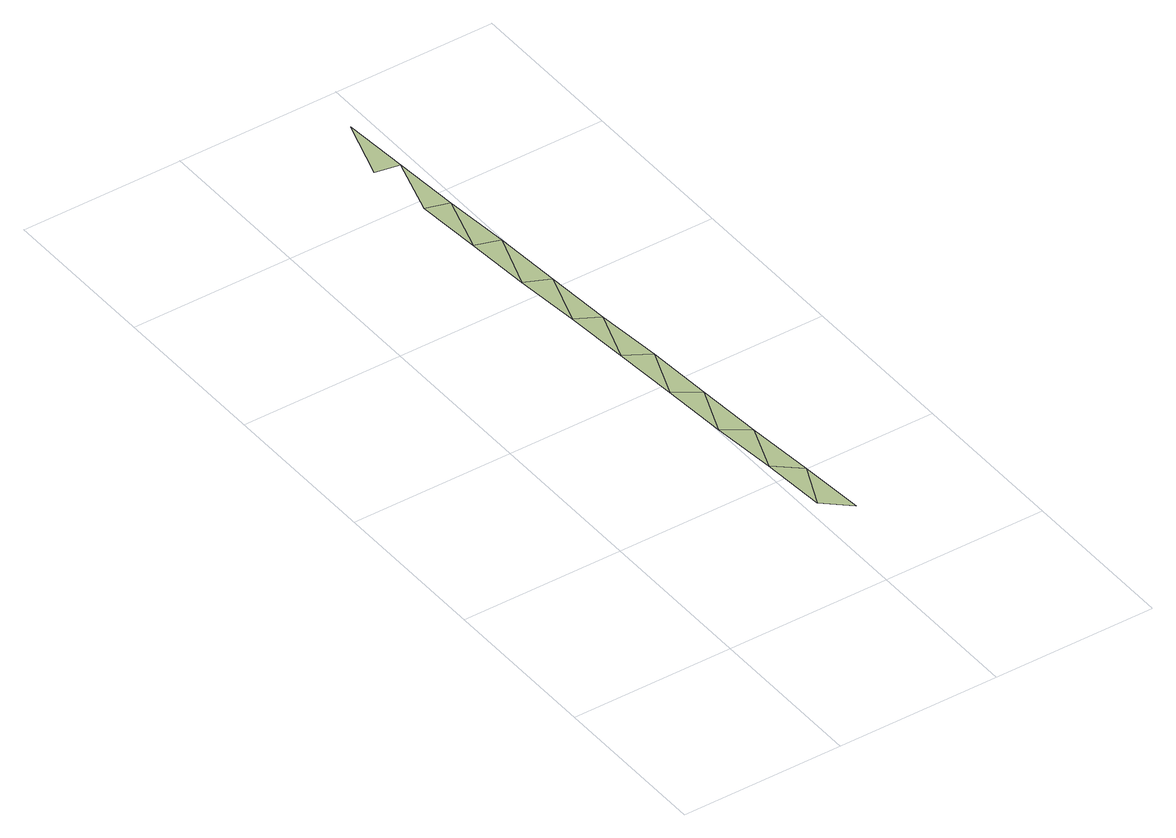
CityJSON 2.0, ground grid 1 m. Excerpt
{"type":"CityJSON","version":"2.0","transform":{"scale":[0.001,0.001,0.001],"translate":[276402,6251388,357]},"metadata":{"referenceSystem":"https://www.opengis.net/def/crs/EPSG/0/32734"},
"CityObjects":{
"terrain1":{"type":"TINRelief","geometry":[{"type":"CompositeSurface","lod":"1","boundaries":[[[0,1,2]],[[2,3,0]],[[1,4,5]],[[4,1,0]],[[6,7,5]],[[5,4,6]],[[7,8,9]],[[8,7,6]],[[10,11,9]],[[9,8,10]],[[11,12,13]],[[12,11,10]],[[14,15,13]],[[13,12,14]],[[15,16,17]],[[16,15,14]],[[17,16,18]],[[19,20,18]]]}]}
},
"vertices":[
[1197,1006,960],[1047,1136,960],[1077,736,960],[1227,596,960],[1157,1426,960],[1007,1536,960],[1127,1836,960],[977,1936,960],[1097,2246,960],[947,2336,960],[1057,2656,960],[917,2736,960],[1027,3066,960],[877,3136,960],[997,3486,960],[847,3536,960],[957,3896,960],[817,3936,960],[927,4306,960],[897,4716,960],[777,4336,960]
]}
